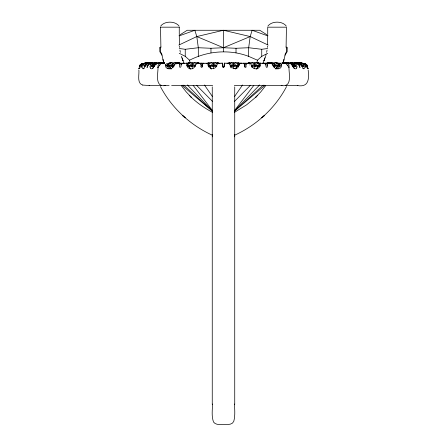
<?xml version="1.0" encoding="UTF-8"?>
<svg xmlns="http://www.w3.org/2000/svg" width="447" height="447" viewBox="0 0 447 447"><rect width="100%" height="100%" fill="white"/><g stroke="black" fill="none" stroke-linecap="round" stroke-linejoin="round"><path stroke-width="0.67" d="M179.258 27.178L179.264 34.408M217.158 63.686L217.147 63.195L222.651 63.189L222.992 67.19M222.656 63.921L222.662 63.2L221.801 63.2M222.662 63.435L222.667 64.899M224.875 63.2L224.333 63.2L224.232 66.514L223.606 67.514L224.293 66.022L224.321 63.189L229.847 63.211A16.003 0.995 -84.5 0 1 229.987 63.48M238.91 63.189L238.212 63.195L238.212 63.563M224.333 63.804L224.333 64.603M224.321 64.01L224.333 63.686M267.719 34.408L267.725 27.178L286.443 27.178L286.091 47.337M267.708 36.185L267.524 44.516M296.92 66.771L296.523 65.1A2.989 2.788 -20.1 0 0 296.316 64.731M186.874 65.1L187.405 67.005L188.902 68.369A4.638 4.403 -51.4 0 0 189.372 68.575A4.733 4.504 -57.2 0 0 193.478 68.106L194.825 66.782L195.607 65.1M138.849 69.933C139.442 74.643 136.609 83.153 142.727 85.081M265.434 64.279L264.931 63.67A12.376 4.626 -90 0 0 264.261 63.329L258.556 63.206L258.539 63.575M224.321 65.262L224.293 65.782M229.836 63.195L229.825 63.569M180.046 63.306L184.628 63.178A19.707 7.37 -90 0 1 184.974 63.256M234.641 134.379L234.541 136.827M238.067 63.2L243.615 63.256A16.79 2.878 90 0 1 243.699 63.223L250.331 63.189L250.314 63.563M200.932 65.435C200.2 68.089 202.994 68.017 202.547 65.435M286.209 63.781L284.8 63.34A23.97 16.986 -90 0 0 283.728 63.195L278.056 63.156L278.012 63.658M216.985 63.86L217.002 63.709A16.008 0.989 84.8 0 1 217.141 63.278M238.961 65.1L238.363 66.894A4.431 3.939 35.7 0 1 231.194 66.704M141.051 67.324L141.632 65.435A3.498 3.453 84.6 0 1 142.688 64.273L144.208 63.614A14.041 13.835 -89.7 0 1 146.119 63.278L148.275 63.189M267.328 47.438L267.435 46.024M212.532 404.01C212.403 409.972 211.392 416.375 213.549 422.074C215.705 425.214 220.237 424.354 223.489 424.65C226.864 424.371 232.066 425.27 233.759 421.409C235.318 415.783 234.692 409.77 234.452 404.01M270.569 63.58C270.519 62.524 265.233 63.401 265.864 63.329M159.272 65.351L158.389 67.324A0.592 0.503 -69.8 0 1 158.014 67.531C158.065 74.202 154.561 87.45 165.524 85.55M267.708 35.855L252.136 30.267L250.186 36.553L248.666 47.728L248.666 56.361L257.433 60.205L261.741 56.356L267.747 53.282M305.798 67.357L305.055 65.435A3.503 3.447 85 0 0 304.021 64.239L302.49 63.614A14.595 14.377 -89.7 0 0 300.412 63.267L298.579 63.195L298.518 63.563M300.708 63.563L300.96 63.206A16.673 16.433 -55.7 0 1 303.39 63.541A7.711 7.56 -37.9 0 1 303.826 63.686L304.116 63.781M301.01 64.759C299.954 63.709 297.389 62.803 296.411 63.575M300.775 63.318L300.982 63.206A16.556 16.316 -54.1 0 1 303.547 63.58M296.897 67.005L296.551 68.106M267.043 50.047L266.647 52.355M276.011 69.117L277.799 66.234L278.107 63.759L277.023 62.776L267.569 62.776M291.964 63.58L292.17 63.228M285.521 52.752L284.437 58.076L282.755 63.373M179.605 65.435C178.772 68.039 181.337 67.91 181.136 65.435M287.449 63.664C288.175 62.597 290.958 63.608 291.885 64.759M256.896 62.876L257.433 60.205M254.55 68.771L255.069 65.692L254.237 62.776M304.228 68.1L304.262 66.547L303.709 65.1M139.146 67.335L139.816 65.435A3.498 3.498 0 0 1 140.878 64.256L142.247 63.664M216.845 65.1L216.085 66.894A4.436 4.096 15.1 0 1 208.788 66.787M139.475 66.894L139.861 65.698M165.429 65.1L165.619 66.793A3.788 3.375 -24.7 0 0 165.736 67.005L166.776 68.106A5.174 4.576 -63.7 0 0 167.452 68.486M201.077 64.385L201.396 63.569M186.924 64.759C186.852 64.111 188.288 62.697 188.416 63.575M195.702 64.759L196.619 63.195L199.563 63.189M202.742 64.273L203.005 63.614A14.064 2.408 90 0 1 203.34 63.295L208.995 63.2M274.285 67.503L274.665 65.692L274.056 63.759L271.698 62.776L268.971 63.759L268.524 62.776L266.909 63.368M265.769 55.668L266.116 54.534M180.074 63.368L178.459 62.776L178.018 63.759L175.285 62.776L172.922 63.759L172.318 65.692L172.698 67.503M256.779 69.117L258.327 66.234L258.953 63.759L258.103 62.776L248.783 62.776L246.856 63.759L249.443 62.776L249.644 63.759L252.449 62.776L258.327 65.692L260.305 65.804M154.673 66.078L153.461 66.234L154.109 63.759L155.847 62.776L154.757 63.759L155.919 63.368M140.157 66.894L141.017 65.1M210.794 68.771L209.934 65.692L208.637 63.759L211.548 62.776L216.806 65.692L216.806 66.234L209.934 66.234L208.375 65.843L209.934 65.692L215.191 62.776L218.102 63.759L217.767 62.776L220.064 63.759L217.773 62.776L208.967 62.776L207.821 64.726M240.313 63.759L238.016 62.776L229.21 62.776L228.881 63.759L231.792 62.776L237.05 65.692L238.609 65.843L237.05 66.234L230.177 66.234L230.177 65.692L235.435 62.776L239.536 64.402M164.395 62.776L145.42 62.776L145.085 63.759L147.996 62.776M236.184 68.771L237.05 65.692L238.346 63.759L238.016 62.776M265.356 56.892L265.451 56.624L264.887 58.199M263.21 62.792L263.819 61.083M264.306 59.769L263.931 60.786L264.719 58.652M264.009 60.574L264.384 59.557M264.49 59.267L264.987 57.914M141.185 67.357L141.922 65.435M306.15 65.692L305.469 65.692M160.68 26.11C164.496 20.819 175.285 20.819 179.102 26.11M267.882 26.11C271.698 20.819 282.487 20.819 286.298 26.11M139.755 65.938L140.207 65.1M192.741 62.776L191.914 65.692L192.433 68.771M292.74 62.776L292.327 63.753L294.539 62.776L297.339 63.759L297.54 62.776C303.429 65.43 308.017 69.861 298.194 62.776L299.049 63.759M285.247 63.513L287.019 62.776L289.734 63.759L290.176 62.776C292.204 62.133 297.149 68.279 295.327 65.692M295.4 65.804L291.137 62.776L292.226 63.759L291.064 63.368M146.135 65.212L146.862 63.759L148.79 62.776L147.935 63.759L150.857 62.776L151.773 63.429M147.437 65.435L147.035 67.508M179.934 64.379L180.638 63.563M148.018 65.435L147.097 67.519M235.491 69.117L237.05 66.234M165.563 64.759L166.597 63.748A7.504 4.615 -86 0 1 166.927 63.63L168.938 63.156L168.983 63.658M181.549 64.279L182.052 63.67A12.455 4.66 90 0 1 182.728 63.329M286.572 86.539C275.291 108.04 256.712 125.11 234.675 135.201M143.263 65.1L142.716 66.547L142.744 68.1M284.996 55.182L287.181 51.64L287.181 47.728L286.013 46.98M154.869 65.1L152.991 68.112M143.956 68.369L145.683 65.1M234.625 96.435L242.576 84.958M229.311 63.223L227.685 63.189M256.427 68.877L258.327 66.234L260.305 66.117M173.347 66.782L175.598 63.463M265.512 85.852L260.769 91.903L255.595 97.396L257.763 95.233M201.524 65.804C202.77 65.463 202.765 66.463 201.524 66.117M234.317 110.834L253.835 85.377M302.328 65.692L302.379 66.234L301.529 66.117L301.529 65.804L302.379 65.692L300.144 64.402M275.704 68.877L277.799 66.234L280.498 66.117L278.107 63.759L276.117 62.776M246.051 65.435C246.962 69.319 242.805 66.542 245.453 66.117L244.654 65.692M142.319 64.726L143.129 63.759L145.42 62.776M155.12 64.759L157.674 63.385L163.244 63.111A3.677 2.71 -89.2 0 0 163.284 63.759M186.678 65.804L188.656 65.692L194.534 62.776L197.339 63.759L197.535 62.776L200.122 63.759L198.194 62.776L188.88 62.776L187.081 64.726M173.162 67.005L171.899 68.106A5.157 4.52 -66.9 0 1 171.43 68.391M150.712 64.759L152.623 63.619M234.496 110.99L259.668 84.93M277.699 68.676L280.101 66.234L280.101 65.692L277.799 65.692L274.056 63.759L272.324 64.921M234.295 101.592L250.493 85.243M145.968 64.759C146.772 62.949 154.26 63.105 151.337 63.312A12.399 11.499 -89.9 0 0 149.672 63.653M143.537 64.759C144.683 63.664 147.398 62.798 148.454 63.563M256.014 96.982L246.643 104.805L234.373 112.398M294.014 68.106L293.618 67.614L295.4 66.117M263.154 85.17L234.574 111.107L264.892 85.377M179.415 62.776L169.961 62.776L166.485 65.804L169.284 68.676M162.328 63.759L159.965 62.776L157.249 63.759L156.802 62.776C154.355 63.893 148.829 65.737 153.382 67.592M235.96 68.134L234.893 68.715M158.383 62.776L153.461 65.692L151.896 65.692L151.896 66.234L153.461 66.234M268.971 63.753L270.111 62.776M274.056 63.759L275.212 62.776L278.107 63.759L280.18 65.05M299.948 67.508L299.546 65.435M152.142 65.307L154.109 63.759M148.885 64.379L150.628 63.563A13.365 12.41 87.4 0 1 151.941 63.306L154.897 63.211M287.181 47.728L286.443 48.276L286.443 52.83M142.833 64.385L144.672 63.569A14.449 14.243 84.4 0 1 146.415 63.278L147.024 63.211A3.626 3.598 -86.1 0 0 147.08 63.686M295.204 63.429L296.126 62.776L297.294 63.167M140.889 64.273L140.738 64.385A3.498 3.431 -52 0 0 139.855 65.458M148.426 64.279L149.678 63.67M183.058 85.187L181.761 85.55M202.53 66.078L202.329 65.692M161.987 55.182L159.802 51.64L159.802 47.728L160.97 46.98M179.029 35.464L187.187 30.267L259.791 30.267L267.949 35.464M252.007 67.503L251.566 65.692L256.03 62.776L258.953 63.759L259.897 64.726M152.589 65.05L153.623 64.402M152.69 65.05L153.723 64.402M166.804 65.05L170.866 62.776M235.58 68.179L234.887 68.531M146.839 64.402C141.168 68.268 147.354 62.954 149.119 62.776M144.655 66.234L144.605 65.692L145.454 65.804L145.454 66.117L144.459 66.078L144.884 66.117L144.655 65.692L146.862 63.759L149.443 62.776L149.639 63.759L152.444 62.776L154.651 63.759L154.243 62.776M201.726 63.256L198.284 63.2A16.478 3.33 -85.7 0 1 198.39 63.245M169.961 62.776L168.223 63.759L169.838 63.167M172.922 63.759L171.771 62.776L168.877 63.759L169.178 65.692L174.056 66.078L166.882 66.234L166.882 65.692L169.178 65.692L172.922 63.759L174.66 64.921M188.891 63.021L186.952 63.759L188.88 62.776M154.763 63.753L156.752 62.776M267.479 63.267L268.474 62.776M178.817 45.08L196.797 36.553L223.489 30.267L250.186 36.553L268.166 45.08M159.607 63.781L160.652 63.418A23.194 16.433 -89.7 0 1 162.255 63.183L163.244 63.111M160.775 63.781L162.183 63.34A23.97 16.986 90 0 1 163.25 63.195L164.412 63.111M179.236 53.282L185.237 56.356L189.55 60.205C207.715 50.885 229.473 49.075 248.666 56.361M186.958 63.753L189.21 62.776M246.861 63.753L249.113 62.776M206.676 63.753L208.967 62.776M226.925 63.753L229.21 62.776M250.186 36.553L223.489 47.728L210.967 48.276L198.317 47.728L185.237 49.287L179.236 48.505M159.998 63.267L161.177 62.776M291.897 64.865L293.517 65.692L295.087 65.692L295.087 66.234L292.31 66.078M141.855 63.86L142.286 63.703A7.37 7.281 -27.6 0 1 142.571 63.619A15.991 15.885 -32.5 0 1 145.163 63.239L145.353 63.2A16.746 16.645 -34.6 0 0 142.71 63.558A7.336 7.236 -28 0 0 142.28 63.709L141.855 63.86A3.867 3.855 -1.1 0 0 140.453 64.72M142.71 63.837L143.146 63.686A7.716 7.571 39.8 0 1 143.453 63.591M283.722 63.111L285.806 62.776L286.985 63.267M179.275 35.855L194.842 30.267L196.797 36.553L198.317 47.728L198.317 56.361M282.336 63.167L283.499 62.776M182.728 63.312L188.399 63.206M181.175 63.312C181.739 63.474 176.392 62.424 176.448 63.58M142.247 63.664L142.61 63.563A14.226 14.226 0 0 1 144.292 63.29L145.158 63.2M145.415 63.675L146.314 63.452M266.568 63.245L266.926 63.306M292.31 65.843L293.517 65.692L292.869 63.759M277.799 66.234L272.927 65.843L277.799 65.692M187.276 65.843L188.656 66.234L195.417 66.234L195.417 65.692L190.953 62.776L188.025 63.759L188.656 66.234L190.204 69.117M251.566 65.692L258.327 65.692M258.327 66.234L251.566 66.234M209.934 65.692L216.806 65.692M230.177 65.692L237.05 65.692M188.656 65.692L195.417 65.692M196.797 36.553L223.489 47.728L236.016 48.276L248.666 47.728L261.741 49.287L267.747 48.505M146.275 63.256L146.007 63.206A16.578 16.343 55.4 0 0 143.582 63.541A7.677 7.526 37.7 0 0 143.146 63.686M299.909 67.519L298.965 65.435M297.356 85.55C308.782 87.545 309.19 79.18 308.156 69.933M281.454 85.55C292.427 87.444 288.918 74.191 288.969 67.519A0.592 0.503 69.7 0 1 288.594 67.329L287.712 65.351M146.264 63.189L146.236 63.318M146.353 63.189L147.029 63.189M217.728 63.195L217.672 63.223A16.45 1.039 -86.7 0 1 217.695 63.234L218.337 63.189M284.979 63.178L285.823 63.172M258.182 63.178L260.802 63.178A20.758 7.767 -90 0 0 260.456 63.256M296.473 63.206L294.763 63.217L295.629 63.312M305.932 67.324L305.351 65.435A3.492 3.47 -9.8 0 0 304.446 64.379L302.597 63.563A14.533 14.31 84.6 0 0 300.853 63.284L299.943 63.189L300.792 63.195M160.534 27.178L179.253 27.178M282.588 62.776L301.563 62.776L304.776 64.53M149.091 85.55L161.222 85.55M163.948 85.55L169.106 85.55M171.626 85.55L212.666 85.55M234.317 85.55L282.079 85.55M285.762 85.55L297.892 85.55M306.53 64.72A3.861 3.85 -0.3 0 0 305.139 63.826L304.703 63.709A7.37 7.275 27.2 0 0 304.262 63.586A16.036 15.936 33.6 0 0 301.809 63.228L302.692 63.278A14.231 14.226 0 0 1 304.373 63.558L304.737 63.664M161.166 63.178L160.501 63.178A19.769 18.333 89.9 0 1 161.155 63.239M188.992 63.183L186.198 63.178A20.562 7.694 90 0 1 186.539 63.256M200.463 63.2L203.279 63.2A16.83 2.883 -90 0 1 203.391 63.267M207.123 63.189L208.771 63.189L208.771 63.563M239.29 63.2L242.062 63.2A17.439 2.989 -90 0 0 241.956 63.262M248.459 63.2L248.716 63.2A16.316 3.196 85.9 0 0 248.616 63.267M266.926 63.178L262.367 63.172A19.864 7.431 90 0 0 262.015 63.256M292.103 63.211L295.031 63.312M149.522 85.55L142.722 85.081M168.759 63.306L169.083 63.323M153.461 65.692L154.673 65.843M265.222 85.55L263.926 85.187M298.579 63.195L301.569 63.675L303.44 64.759A2.973 2.811 13.4 0 1 303.77 65.066M284.666 63.167L284.728 63.172A25.54 18.098 90 0 1 285.963 63.329L287.376 63.781A3.978 3.129 -80.2 0 1 289.097 65.117M278.056 63.156L280.308 63.686L281.47 64.759M180.052 63.178L180.337 63.234M294.143 63.552L296.283 64.759M258.556 63.206L259.495 63.725L260.02 64.759M296.523 63.608L297.959 64.273M306.245 64.385L304.737 63.664A7.342 7.247 28.4 0 0 304.418 63.619A15.975 15.874 33.4 0 0 301.814 63.239M298.987 62.776L301.898 63.759L301.563 62.776M163.485 62.776L164.647 63.167M304.848 63.753L305.128 63.86M277.146 63.167L278.76 63.759L277.023 62.776M257.444 62.776L260.031 63.759L258.103 62.776M250.331 63.189C251.717 64.497 251.365 67.19 253.449 68.1M297.864 62.776L300.121 63.759L300.848 65.212M257.774 62.776L260.025 63.753M197.87 62.776L200.122 63.753M290.232 62.776L292.221 63.753M178.509 62.776L179.504 63.267M211.671 68.559L211.023 68.134M212.308 135.201C190.271 125.115 171.693 108.034 160.406 86.539M238.212 63.195L238.24 63.206A16.578 2.296 84.5 0 1 238.609 63.491M212.61 112.398C204.067 107.816 195.965 102.24 189.221 95.233M243.615 63.256L243.643 63.273A14.036 2.403 -90 0 1 243.973 63.636L244.241 64.273M293.361 64.402L294.813 65.368M305.938 64.172L306.094 64.273A3.498 3.498 0 0 1 307.184 65.43L307.838 67.335M266.339 63.563L267.049 64.379M271.681 63.619L272.553 64.759M159.802 47.728L160.534 48.276L160.534 52.83M298.697 64.385L296.97 63.569A13.27 12.287 87.5 0 0 295.629 63.323M182.091 85.377L212.347 111.141M288.594 62.776L289.734 63.759M176.872 62.776L178.012 63.753M183.829 85.17L212.409 111.107M190.97 96.982L191.389 97.396L186.215 91.903L181.471 85.852M196.484 85.243L212.688 101.592M223.087 67.346C224.076 68.212 221.88 65.91 222.662 64.815M187.315 84.93L212.487 110.99M273.855 67.005L275.117 68.106A5.174 4.492 65.2 0 0 275.86 68.469A5.75 5.046 67.5 0 0 279.576 68.486A5.191 4.593 66.3 0 0 280.252 68.106L281.476 66.664L281.604 65.1M238.346 63.759L239.564 65.212M303.854 63.759L304.664 64.726M169.178 65.692L169.178 66.234L171.279 68.877M193.149 85.377L212.666 110.834M188.656 66.234L190.556 68.877M305.96 65.1L306.821 66.894M273.631 66.72L272.715 65.1M301.295 65.1L303.016 68.369M204.408 84.958L212.359 96.435M293.618 67.614L293.226 67.011M306.776 65.1L307.508 66.894M230.898 66.894L230.138 65.1M245.587 63.569L245.906 64.385M292.137 65.1L293.109 66.804M169.178 66.234L170.972 69.117M208.609 66.894L208.011 65.1M230.49 66.81L231.116 67.966M209.934 66.234L211.492 69.117M150.449 68.106L150.097 67.005M288.851 65.351L289.164 67.324A0.592 0.291 78.3 0 1 288.986 67.531M182.264 58.652L182.974 60.574M181.627 56.892L181.532 56.624L183.052 60.786L182.6 59.557M181.996 57.914L182.097 58.199M183.164 61.083L183.773 62.792M164.228 63.373L163.546 61.446M163.088 60.004L161.462 52.752M265.848 65.435L265.987 66.022M157.819 67.324L158.132 65.351A3.978 2.816 -89.9 0 1 159.618 63.832M266.021 66.173C266.183 68.581 268.211 67.061 267.379 65.435M189.55 60.205L190.087 62.876M150.522 63.58L150.46 63.211A45.259 0.771 -0.2 0 1 150.611 63.128M180.337 52.355L179.94 50.047M159.545 63.664L159.473 63.156M155.048 63.58L154.992 63.211M244.481 65.765L244.543 66.173L244.436 65.435M230.082 64.759L229.982 63.709M179.549 46.024L179.655 47.438M222.695 65.765L222.662 64.921M196.646 63.686L196.619 63.195M160.892 47.337L160.529 27.178M179.459 44.516L179.275 36.185M212.336 134.385L212.442 136.827M260.065 65.1L259.534 67.011L258.025 68.369A4.643 4.414 54.6 0 1 257.617 68.564M224.333 63.368L224.327 63.558M224.333 63.413L224.327 63.798M222.662 63.781L222.651 64.709M150.075 66.72L150.471 65.1A2.995 2.794 20.4 0 1 150.673 64.731M302.496 65.804L302.468 66.117M302.178 65.804L302.178 66.117M294.813 65.804L294.813 66.117M294.025 65.804L294.025 66.117M293.517 65.692L293.517 66.234M292.947 65.804L292.947 66.117M279.626 65.804L279.626 66.117M278.47 65.804L278.47 66.117M277.079 65.804L277.079 66.117M275.503 65.804L275.503 66.117M273.799 65.804L273.799 66.117M261.741 49.287L261.741 56.356M259.042 65.804L259.042 66.117M257.561 65.804L257.561 66.117M255.924 65.804L255.924 66.117M254.198 65.804L254.198 66.117M252.438 65.804L252.438 66.117M244.805 65.804L244.805 66.117M244.598 65.692L244.598 66.234M237.849 65.804L237.849 66.117M236.223 65.804L236.223 66.117M236.016 48.276L236.016 52.83M234.731 86.858L234.731 404.434M234.491 65.804L234.491 66.117M233.613 62.776L233.613 68.771M232.736 65.804L232.736 66.117M231.01 65.804L231.01 66.117M223.489 30.267L223.489 51.64M215.974 65.804L215.974 66.117M214.242 65.804L214.242 66.117M213.37 62.776L213.37 68.771M212.493 65.804L212.493 66.117M212.252 86.858L212.252 404.434M210.967 48.276L210.967 52.83M210.76 65.804L210.76 66.117M209.135 65.804L209.135 66.117M202.379 65.692L202.379 66.234M202.178 65.804L202.178 66.117M194.546 65.804L194.546 66.117M192.786 65.804L192.786 66.117M191.059 65.804L191.059 66.117M189.422 65.804L189.422 66.117M187.941 65.804L187.941 66.117M185.237 49.287L185.237 56.356M173.179 65.804L173.179 66.117M171.48 65.804L171.48 66.117M169.905 65.804L169.905 66.117M168.508 65.804L168.508 66.117M167.357 65.804L167.357 66.117M154.036 65.804L154.036 66.117M152.958 65.804L152.958 66.117M152.17 65.804L152.17 66.117M151.706 65.804L151.706 66.117M144.806 65.804L144.806 66.117M159.523 65.614A3.989 2.442 -82.4 0 1 160.808 63.977M164.384 63.787A3.682 2.609 89.9 0 1 164.306 63.122M286.175 63.977A3.989 2.442 82.4 0 1 287.46 65.614M282.66 63.122A3.677 2.609 -89.9 0 1 282.582 63.787M295.383 63.083A45.505 0.765 -0.3 0 1 294.344 63.156M283.756 63.111A3.682 2.71 89.2 0 1 283.683 63.759M176.185 63.988A3.269 0.972 86.9 0 1 176.163 63.815M168.921 64.206A3.213 2.598 -78.5 0 1 168.837 63.697M152.634 63.681A16.081 14.036 -64.2 0 1 154.992 63.29M277.81 63.614A3.218 2.285 86 0 1 277.749 64.061M270.597 63.256A15.98 7.012 -76.3 0 1 271.709 63.519M208.537 64.385A3.291 1.442 -82.5 0 1 208.509 63.67M188.193 63.921A3.263 1.872 -81.8 0 1 188.181 63.647M150.488 64.111A3.263 2.967 84.1 0 1 150.36 63.608M258.226 63.48A3.269 1.347 87.3 0 1 258.221 63.675M249.934 65.094A3.274 0.386 -83.3 0 1 249.946 64.731M237.871 63.424A3.285 0.877 87.4 0 1 237.854 64.217M229.518 64.519A3.291 0.821 -83.1 0 1 229.534 63.82M263.92 63.217A3.615 1.218 -89.4 0 1 263.886 63.697M265.406 63.2A3.615 1.363 89.8 0 1 265.239 64.614M183.119 63.697A3.615 1.218 89.4 0 1 183.086 63.211M181.773 64.608A3.615 1.363 -89.9 0 1 181.605 63.195M153.388 65.066A3.615 3.347 89.6 0 1 152.69 63.228M152.835 65.044A3.615 3.403 -88.5 0 1 152.142 63.223M147.359 63.692A3.626 3.576 89.3 0 1 147.275 63.195M245.017 63.139A3.632 0.631 89.9 0 1 244.716 65.96M243.47 63.178A3.626 0.481 -89.5 0 1 243.453 63.653M243.732 63.664A3.621 0.481 89.5 0 1 243.716 63.189M203.53 63.653A3.626 0.481 89.5 0 1 203.514 63.178M202.267 65.96A3.626 0.631 -89.9 0 1 201.966 63.139M203.262 63.189A3.621 0.481 -89.5 0 1 203.251 63.664M204.922 63.217A17.444 2.989 90 0 1 205.028 63.262M294.271 63.228A3.615 3.347 -89.6 0 1 293.573 65.066M294.808 63.223A3.615 3.403 88.4 0 1 293.925 65.29M299.697 63.195A3.626 3.576 -89.3 0 1 299.613 63.692M299.976 63.189A3.626 3.598 86.1 0 1 299.892 63.686M267.11 65.726A36.972 2.129 -5.7 0 1 267.384 65.703M202.636 66.184A5.587 1.039 86.9 0 1 202.323 66.413M244.66 66.413A5.61 1.045 -86.9 0 1 244.347 66.184M165.502 65.145A2.76 2.101 58.7 0 1 165.619 64.798M171.419 68.346A5.694 5.034 -67 0 1 167.457 68.48M173.408 66.832A4.068 2.905 -55.1 0 1 173.218 67.067M175.671 63.737A17.824 7.694 80.2 0 1 176.358 63.318M150.019 67.061A4.057 2.481 -56.7 0 1 149.985 66.776M150.432 68.145A5.174 2.33 -76.5 0 0 150.728 68.514A5.744 2.537 -78.2 0 0 152.578 68.413M152.991 68.167A5.191 2.224 -78 0 1 152.583 68.536M154.975 65.262A2.755 1.179 -62.7 0 1 155.193 64.955M292.176 63.301A16.355 14.293 63.7 0 1 294.137 63.619M296.992 66.815A4.068 2.458 57.5 0 1 296.964 67.056M296.568 68.145A5.157 2.324 76.5 0 1 296.272 68.514A5.722 2.526 78.2 0 1 294.422 68.413M294.422 68.536A5.174 2.213 78 0 1 294.009 68.167M293.232 67.179A3.794 0.877 66.4 0 1 293.103 66.961M291.813 64.955A2.76 1.19 62.6 0 1 292.031 65.262M272.189 63.681A2.995 0.374 70 0 1 272.329 63.837M273.927 66.933A4.057 2.688 54.6 0 1 273.709 66.659M281.509 64.731A2.755 2.213 -45.8 0 1 281.666 65.072M208.336 63.636A16.69 2.319 -84.2 0 1 208.738 63.245M208.296 63.614A7.705 0.961 -81.3 0 1 208.347 63.535M208.263 65.407A3.911 0.782 86 0 1 208.363 64.491M208.268 65.318A3.017 1.123 70.9 0 1 208.246 65.005M217.169 64.396A3.045 0.989 -64.8 0 1 217.164 64.737M216.946 64.111A3.861 0.358 -77.4 0 1 217.086 63.804M216.985 63.625A7.348 0.553 81.7 0 1 217.007 63.519M187.047 65.223A3.023 1.581 68.1 0 1 187.07 64.893M196.026 64.2A2.973 0.587 -65.9 0 1 195.987 64.524M143.208 65.066A2.967 2.805 -14 0 1 143.476 64.709M143.817 68.352A4.749 1.335 -77.6 0 1 142.638 68.413M143.956 68.441A4.649 1.173 -79.4 0 1 143.8 68.631M145.811 65.206A3.028 2.073 -56.3 0 1 146.068 64.888M140.112 65.044A3.045 2.844 -32 0 1 140.403 64.686M140.028 67.799A4.436 1.185 -67.3 0 1 138.721 68.626M141.146 65.195A3.023 2.341 -50.6 0 1 141.42 64.871M141.358 64.815A3.906 3.654 -52.6 0 1 142.738 63.921M143.448 63.575A16.69 16.444 54.3 0 1 146.029 63.228M141.995 64.105A3.911 3.827 -71.3 0 1 142.269 63.96M139.358 68.045A4.436 0.441 -68.1 0 1 138.788 68.475M140.313 65.167A3.045 2.609 -38.8 0 1 140.587 64.843M140.514 64.781A3.861 3.749 -22.7 0 1 141.878 63.921M303.541 63.597A7.677 7.532 -39.6 0 1 303.837 63.681M304.284 63.787A3.906 3.822 71 0 1 304.994 64.111M308.201 68.48A4.436 0.447 68.1 0 1 306.949 66.732M306.396 64.843A3.045 2.604 39 0 1 306.67 65.167M305.1 63.921A3.867 3.755 23.1 0 1 306.469 64.781M306.581 64.686A3.045 2.844 31.8 0 1 306.865 65.044M308.262 68.62A4.436 1.185 67.3 0 1 306.949 67.799M305.564 64.871A3.017 2.341 50.6 0 1 305.832 65.195M304.234 63.921A3.911 3.66 52.8 0 1 305.625 64.815M304.334 68.413A4.733 1.335 77.6 0 1 303.167 68.363M303.183 68.637A4.638 1.173 79.4 0 1 303.021 68.447M300.909 64.888A3.028 2.073 56.4 0 1 301.166 65.206M257.606 68.542A4.744 4.448 53.9 0 1 253.483 68.045M260.143 64.647A3.028 1.833 -59.6 0 1 260.221 64.994M229.959 63.703A7.359 0.542 -82 0 1 229.965 63.798M230.501 65.525A3.045 0.576 72 0 1 230.44 65.251M239.139 64.564A3.023 1.475 -62.7 0 1 239.184 64.91M238.799 63.675A3.911 1.101 -77.1 0 1 239.173 64.2M238.62 63.625A7.694 0.933 80.9 0 1 238.692 63.765M157.998 67.525A0.592 0.296 -75.3 0 1 157.808 67.335M160.356 63.217A20.685 19.182 -90 0 1 160.568 63.234M222.578 63.949A4.207 0.637 83.1 0 1 222.662 64.144M265.479 64.027A3.509 1.285 89 0 1 265.976 65.189M267.161 64.083A3.492 1.766 -82.1 0 1 267.652 65.1M265.864 63.396A12.846 4.766 89 0 1 266.334 63.658M181.007 65.189A3.509 1.285 -89 0 1 181.504 64.027M179.331 65.1A3.492 1.766 82.1 0 1 179.823 64.083M180.649 63.664A13.421 4.978 -89 0 1 181.18 63.373M147.482 65.463A3.509 3.263 87.6 0 1 148.438 64.295M148.169 65.53A3.492 2.984 -76.9 0 1 148.952 64.485M295.031 63.318A12.997 12.052 -89.9 0 1 296.523 63.603M297.993 64.217A3.498 3.235 87.7 0 1 299.032 65.391M298.725 64.346A3.503 3.386 -62.5 0 1 299.619 65.391M224.411 63.686A3.498 0.531 -83.1 0 1 224.59 63.77M202.441 64.776A3.498 0.57 -89.1 0 1 202.731 63.759M200.63 64.776A3.498 1.106 82.8 0 1 200.96 63.876M201.407 63.865A15.069 2.537 -89 0 1 201.726 63.424M244.252 63.759A3.498 0.57 89.1 0 1 244.543 64.776M246.023 63.876A3.498 1.106 -82.8 0 1 246.353 64.776M245.28 63.435A14.449 2.431 89 0 1 245.576 63.848M142.425 63.597A13.773 13.773 0 0 1 144.292 63.29M142.017 65.486A3.498 3.291 -69.5 0 1 142.878 64.446M144.202 63.597A14.064 13.857 -89.7 0 1 146.13 63.278M145.554 63.385A15.069 14.852 84.4 0 1 146.415 63.278M302.686 63.29A13.796 13.796 0 0 1 304.558 63.597M306.223 64.413A3.498 3.431 51.6 0 1 307.128 65.458M300.574 63.284A13.958 13.751 -89.7 0 1 302.49 63.603M300.87 63.284A14.477 14.254 84.6 0 1 302.597 63.563M283.962 59.781L283.353 61.697L283.962 59.781M264.339 115.572L261.853 117.779L264.339 115.572M185.131 117.779L182.639 115.572L185.131 117.779M294.215 65.692L293.215 64.726L294.215 65.692M163.624 61.697L163.015 59.781L163.624 61.697M144.515 66.117L144.515 65.804L144.487 66.117M229.311 63.262A16.455 1.034 86.9 0 0 229.294 63.295"/></g></svg>
